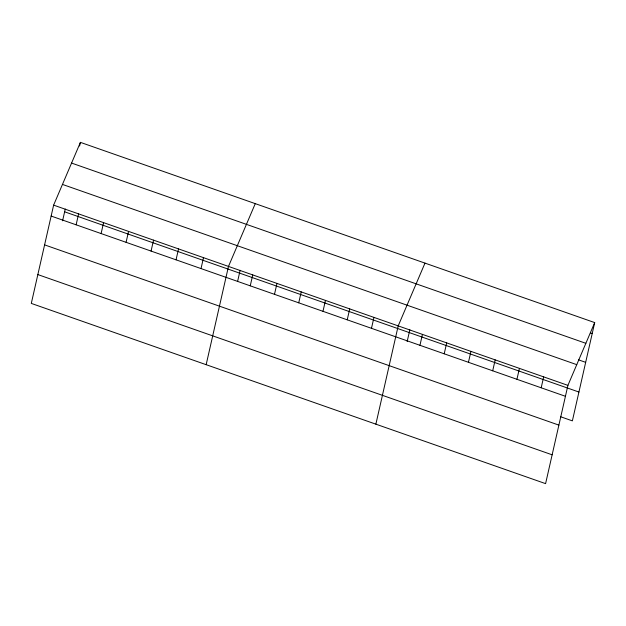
<?xml version="1.0" encoding="UTF-8"?>
<svg xmlns="http://www.w3.org/2000/svg" width="626" height="626" viewBox="0 0 626 626"><rect width="100%" height="100%" fill="white"/><g stroke="black" fill="none" stroke-linecap="round" stroke-linejoin="round"><path stroke-width="0.94" d="M53.625 205.132L31.3 303.407L545.59 483.64L567.915 385.373L594.7 322.593L80.41 142.36L53.625 205.132L567.915 385.373M62.592 220.814L65.268 209.021M79.588 145.999L80.41 142.36M76.129 224.804L78.602 213.889M101.107 233.561L103.587 222.645M126.084 242.317L128.565 231.401M151.062 251.073L153.542 240.149M176.047 259.821L178.527 248.905M201.024 268.577L203.505 257.662M206.157 364.684L228.482 266.418L255.267 203.638M237.653 281.191L240.126 270.299M250.251 285.832L252.732 274.908M274.493 294.33L276.974 283.406M298.735 302.82L301.216 291.904M322.985 311.318L325.465 300.402M347.227 319.816L349.707 308.9M371.476 328.314L373.957 317.398M375.874 424.162L398.199 325.896L424.984 263.116M407.158 341.569L409.842 329.777M419.96 345.309L422.44 334.386M444.21 353.8L446.69 342.884M468.451 362.298L470.932 351.382M492.701 370.795L495.182 359.88M516.943 379.293L519.423 368.378M541.185 387.791L543.665 376.875M594.7 322.593L572.375 420.868L560.7 416.775M590.428 332.883L592.219 333.509M71.575 163.073L585.858 343.314M578.487 359.825L585.67 362.337M62.467 184.42L576.749 364.653M64.634 211.807L578.925 392.04M51.144 216.056L565.434 396.289M44.595 244.876L558.885 425.117M37.85 274.579L552.14 454.812"/></g></svg>
